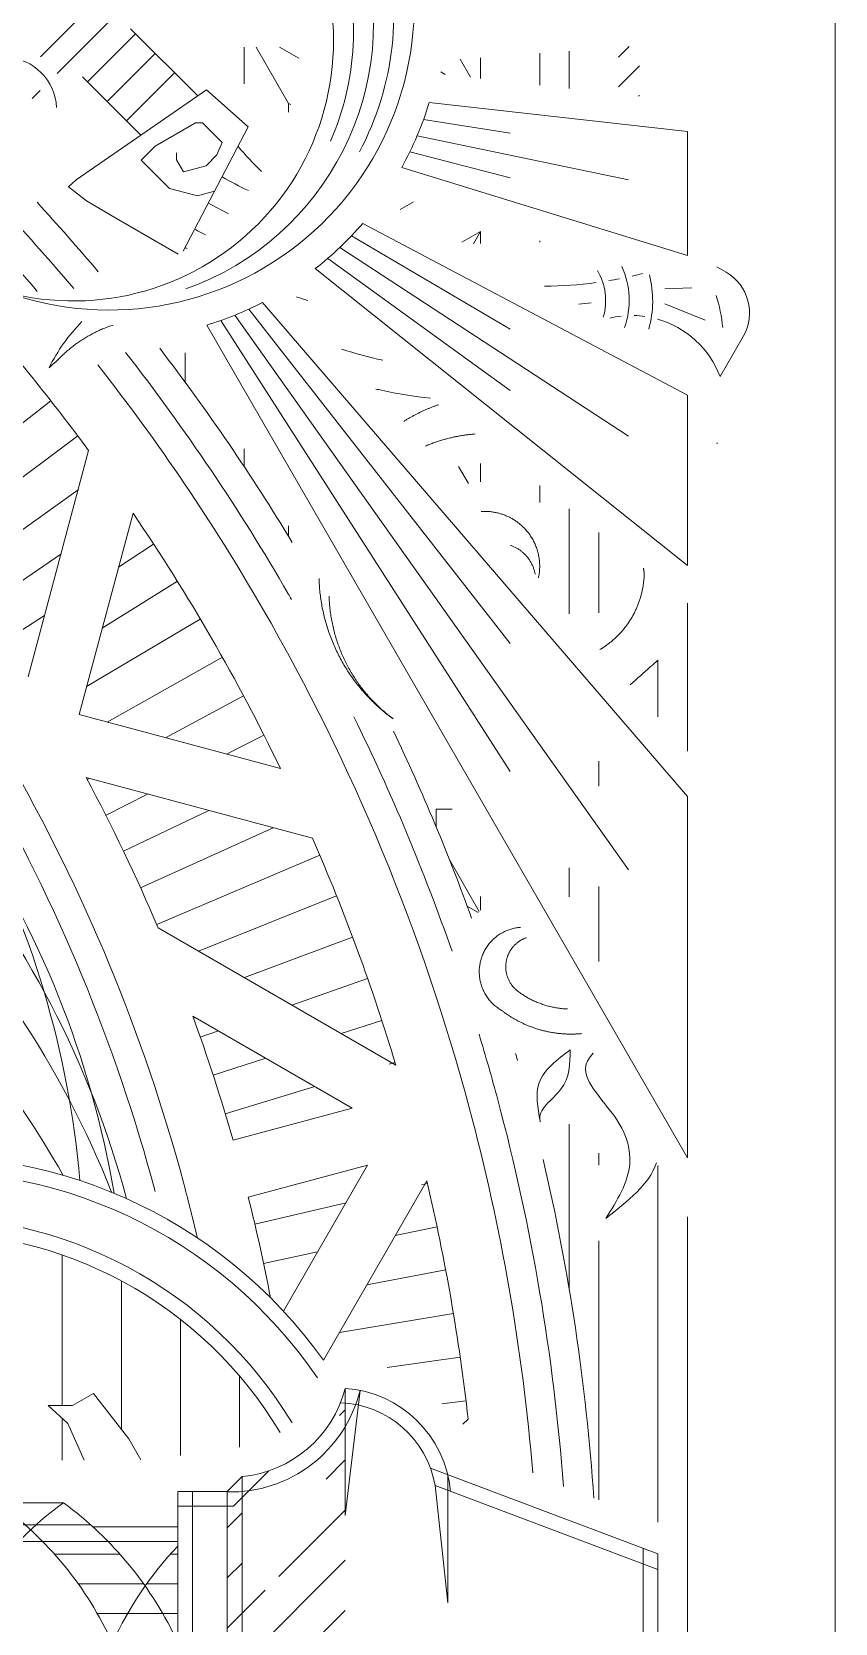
# Model space of a CAD drawing. Header units: inches. Extents: x -1.5 to 24.5, y -14.4 to 30.8.
# Drawn here: x 20.033 to 20.458, y 29.315 to 30.157 of the extents above; entities that cross this region are included whole.
import ezdxf

# ---------------------------------------------------------------- set-up
doc = ezdxf.new("R2010")
doc.units = ezdxf.units.IN
doc.header["$MEASUREMENT"] = 0
doc.layers.add('NOPLOT', color=5, linetype='Continuous', lineweight=5)

# ---------------------------------------------------------------- blocks, each defined once
blk = doc.blocks.new('HandleStrap')
at = {"layer": 'NOPLOT'}
for p, q in [((-0.0253, 0.0657), (-0.0253, 0.1211)), ((0, -0.0346), (0, 0.0346)), ((-0.0253, -0.0657), (-0.0253, -0.1211))]:
    blk.add_line(p, q, dxfattribs=at)
for centre, start, end in [((-0.3062, -0.1888), 36.1143, 65.3379), ((-0.3062, -0.258), 36.1143, 65.3379), ((-0.3062, 0.258), 294.6621, 323.8857), ((-0.3062, 0.1888), 294.6621, 323.8857)]:
    blk.add_arc(centre, 0.3791, start, end, dxfattribs=at)
blk = doc.blocks.new('Outline')
at = {"layer": 'NOPLOT', "color": 1}
blk.add_line((-1.0625, 2.5), (0, 2.5), dxfattribs=at)
blk = doc.blocks.new('BG')
at = {"layer": 'NOPLOT', "color": 5}
for p, q in [((-2.5212, 2.375), (-2.56356, 2.375)), ((-2.42952, 2.375), (-2.44277, 2.375)), ((-2.33673, 2.375), (-2.37636, 2.375)), ((-2.22902, 2.375), (-2.23543, 2.375)), ((-2.05212, 2.375), (-2.18913, 2.375)), ((-2.79836, 2.35938), (-2.8181, 2.35938)), ((-2.52061, 2.35938), (-2.57602, 2.35938)), ((-2.37091, 2.35938), (-2.38621, 2.35938)), ((-2.16335, 2.35938), (-2.25076, 2.35938)), ((-2.80012, 2.34375), (-2.81693, 2.34375)), ((-2.71703, 2.34375), (-2.71775, 2.34375)), ((-2.57952, 2.34375), (-2.58848, 2.34375)), ((-2.81459, 2.3125), (-2.80365, 2.3125)), ((-2.81378, 2.30164), (-2.80425, 2.30714)), ((-2.71703, 2.30252), (-2.72279, 2.3125)), ((-2.72279, 2.3125), (-2.71632, 2.3125)), ((-2.71623, 2.30871), (-2.72279, 2.3125)), ((-2.6001, 2.3125), (-2.5903, 2.3125)), ((-2.59856, 2.30089), (-2.5895, 2.30613)), ((-2.39028, 2.29614), (-2.36321, 2.31177)), ((-2.36385, 2.3125), (-2.37117, 2.3125)), ((-2.36605, 2.30541), (-2.3627, 2.3112)), ((-2.09209, 2.30309), (-2.09489, 2.30588)), ((-2.41729, 2.29747), (-2.41729, 2.28906)), ((-2.15072, 2.29812), (-2.1407, 2.23784)), ((-2.12766, 2.30169), (-2.12212, 2.26313)), ((-2.10453, 2.30476), (-2.10298, 2.29199)), ((-2.80575, 2.29381), (-2.80712, 2.29144)), ((-2.40775, 2.28906), (-2.41729, 2.28906)), ((-2.19657, 2.28946), (-2.1919, 2.2674)), ((-2.17369, 2.29404), (-2.16581, 2.25234)), ((-2.22074, 2.28405), (-2.12606, 2.22939)), ((-2.21934, 2.28438), (-2.21861, 2.28125)), ((-2.73835, 2.27695), (-2.73428, 2.26989)), ((-2.28202, 2.26763), (-2.3546, 2.14192)), ((-2.2834, 2.26721), (-2.28247, 2.26414)), ((-2.30566, 2.26023), (-2.29867, 2.23879)), ((-2.32776, 2.25276), (-2.31373, 2.2127)), ((-2.21211, 2.18966), (-2.22902, 2.25274)), ((-2.22902, 2.25274), (-2.15195, 2.20825)), ((-2.3497, 2.2448), (-2.32823, 2.18759)), ((-2.2592, 2.24466), (-2.3079, 2.1603)), ((-2.2423, 2.18157), (-2.2592, 2.24466)), ((-2.20923, 2.24132), (-2.19791, 2.19311)), ((-2.37145, 2.23637), (-2.34222, 2.16336)), ((-2.434, 2.10392), (-2.40193, 2.22361)), ((-2.39302, 2.22746), (-2.35627, 2.14121)), ((-2.27062, 2.22487), (-2.25632, 2.17746)), ((-2.18319, 2.22629), (-2.17715, 2.19774)), ((-2.82026, 2.20619), (-2.81435, 2.21643)), ((-2.79045, 2.21094), (-2.82026, 2.19373)), ((-2.79045, 2.21094), (-2.78979, 2.21209)), ((-2.78582, 2.21094), (-2.79045, 2.21094)), ((-2.56716, 2.21094), (-2.56151, 2.21094)), ((-2.46735, 2.10017), (-2.43882, 2.20664)), ((-2.45646, 2.19792), (-2.44646, 2.17816)), ((-2.40749, 2.20284), (-2.37574, 2.13266)), ((-2.28566, 2.19884), (-2.27662, 2.17109)), ((-2.80074, 2.1875), (-2.82026, 2.1875)), ((-2.60775, 2.1875), (-2.59837, 2.1875)), ((-2.47716, 2.18715), (-2.45511, 2.14587)), ((-2.49762, 2.17593), (-2.46336, 2.11506)), ((-2.30011, 2.17381), (-2.29677, 2.16428)), ((-2.51783, 2.16426), (-2.48224, 2.10416)), ((-2.41662, 2.16876), (-2.39503, 2.12368)), ((-2.64309, 2.15625), (-2.65852, 2.15625)), ((-2.30679, 2.16071), (-2.30713, 2.16164)), ((-2.53777, 2.15216), (-2.51305, 2.11242)), ((-2.55745, 2.13961), (-2.54534, 2.12107)), ((-2.46735, 2.10017), (-2.57383, 2.1287)), ((-2.4253, 2.13637), (-2.41401, 2.11407)), ((-2.08442, 2.1264), (-2.07324, 2.13286)), ((-2.10841, 2.10781), (-2.08442, 2.1264)), ((-2.48728, 2.07316), (-2.60697, 2.10523)), ((-2.43356, 2.10554), (-2.43299, 2.10446)), ((-2.10201, 2.09672), (-2.10841, 2.10781)), ((-2.61476, 2.09944), (-2.55844, 2.02449)), ((-2.5862, 2.09967), (-2.54129, 2.03708)), ((-2.10201, 2.08383), (-2.10201, 2.09672)), ((-2.07311, 2.10287), (-2.09244, 2.09426)), ((-2.55211, 2.09053), (-2.52387, 2.04929)), ((-2.09244, 2.09426), (-2.10201, 2.08383)), ((-2.63325, 2.08522), (-2.58464, 2.0234)), ((-2.51973, 2.08185), (-2.50606, 2.06092))]:
    blk.add_line(p, q, dxfattribs=at)
at = {"layer": 'NOPLOT', "color": 5, "linetype": 'Continuous'}
for p, q in [((-2.08, 2.18503), (-2.11756, 2.18503)), ((-2.07563, 2.15378), (-2.14751, 2.15378)), ((-2.08941, 2.12253), (-2.16792, 2.12253)), ((-2.10201, 2.09128), (-2.18164, 2.09128)), ((-2.07311, 2.09128), (-2.09517, 2.09128))]:
    blk.add_line(p, q, dxfattribs=at)
at = {"layer": 'NOPLOT', "color": 5}
for centre, radius, start, end in [((-1.97651, 1.25), 1.125, 93.90387, 103.12669), ((-1.97651, 1.25), 1.10938, 94.27268, 105), ((-1.97651, 1.25), 1.09375, 94.71123, 105), ((-1.97651, 1.25), 1.125, 105.88513, 106.07813), ((-1.97651, 1.25), 1.10938, 105, 106.86228), ((-1.97651, 1.25), 1.09375, 105, 120), ((-1.97651, 1.25), 1.125, 109.91224, 115.37273), ((-1.97651, 1.25), 1.0625, 96.3972, 103.28903), ((-1.97651, 1.25), 1.10938, 109.24476, 116.18776), ((-1.97651, 1.25), 1.0625, 106.71097, 113.6028), ((-1.97651, 2.01985), 0.25744, 125.51634, 247.9609), ((-1.97651, 2.01985), 0.24939, 124.16811, 247.21068), ((-1.97651, 1.25), 1.125, 121.14184, 127.47389), ((-1.97651, 2.01985), 0.22526, 121.08084, 244.60573), ((-1.97651, 1.25), 1.10938, 120, 127.95493), ((-1.97651, 1.25), 1.10938, 119.82407, 120), ((-1.97651, 1.25), 1.0625, 115.79311, 120), ((-1.97651, 2.01985), 0.21721, 120.79486, 243.59406), ((-1.97651, 1.25), 1.09375, 120, 128.15181), ((-1.97651, 1.25), 0.96875, 100.85969, 104.07583), ((-1.97651, 1.25), 0.96875, 105.92417, 110.00391), ((-1.97651, 1.25), 1.0625, 120, 124.20689), ((-1.97651, 1.25), 0.9375, 103.20503, 105), ((-1.97651, 1.25), 0.9375, 105, 120), ((-1.97651, 1.25), 0.92187, 105, 120), ((-1.97651, 1.25), 0.96875, 112.97248, 118.18034), ((-2.08019, 1.63695), 0.50565, 105.03503, 130.02884), ((-2.12981, 1.6201), 0.50565, 99.6104, 124.15795), ((-2.0288, 1.64717), 0.50565, 111.57702, 135.79957), ((-1.97651, 1.25), 1.125, 130.12084, 132.61296), ((-1.97651, 1.25), 1.0625, 126.3972, 131.67446), ((-1.97651, 1.25), 1.10938, 130.19873, 133.01841), ((-2.1768, 1.59693), 0.50565, 95.00679, 118.22925), ((-1.97651, 1.6506), 0.50565, 119.26727, 137.62259), ((-1.97651, 1.25), 1.09375, 130.79007, 132.58509)]:
    blk.add_arc(centre, radius, start, end, dxfattribs=at)

msp = doc.modelspace()

# ---------------------------------------------------------------- linework, layer by layer
at = {"layer": 'NOPLOT'}
for p, q in [((20.03778, 30.14336), (20.07413, 30.17971)), ((20.04657, 30.13457), (20.08292, 30.17092)), ((20.06274, 30.13012), (20.08811, 30.15549)), ((20.12091, 30.1227), (20.08534, 30.15827)), ((20.34908, 30.14879), (20.34351, 30.14322)), ((20.07304, 30.11981), (20.09842, 30.14518)), ((20.35456, 30.13864), (20.34351, 30.12759)), ((20.09086, 30.10199), (20.05996, 30.13289)), ((20.08335, 30.1095), (20.10873, 30.13488)), ((20.03754, 30.12554), (20.03338, 30.12138)), ((20.05666, 30.07843), (20.12551, 30.12586)), ((20.12551, 30.12586), (20.14769, 30.10632)), ((20.35456, 30.12302), (20.35408, 30.12254)), ((20.09843, 30.09621), (20.11982, 30.10855)), ((20.14769, 30.10632), (20.11332, 30.0407)), ((20.11982, 30.10855), (20.12345, 30.10855)), ((20.12345, 30.10855), (20.13386, 30.09814)), ((20.28615, 30.10298), (20.24039, 30.11031)), ((20.09098, 30.08875), (20.09843, 30.09621)), ((20.13386, 30.09814), (20.13111, 30.09152)), ((20.34865, 30.07827), (20.23695, 30.10158)), ((20.10594, 30.0738), (20.09098, 30.08875)), ((20.10973, 30.08888), (20.10973, 30.09255)), ((20.11339, 30.08254), (20.10973, 30.08888)), ((20.13111, 30.09152), (20.12532, 30.08573)), ((20.28615, 30.07942), (20.23308, 30.09311)), ((20.05256, 30.07465), (20.05666, 30.07843)), ((20.12532, 30.08573), (20.11339, 30.08254)), ((20.06219, 30.06724), (20.05256, 30.07465)), ((20.12075, 30.06983), (20.10594, 30.0738)), ((20.12986, 30.07227), (20.12075, 30.06983)), ((20.07797, 30.05788), (20.06219, 30.06724)), ((20.11065, 30.03902), (20.07797, 30.05788)), ((20.28615, 29.99933), (20.20226, 30.04881)), ((20.28615, 29.96704), (20.1897, 30.03684)), ((20.34865, 29.94276), (20.19609, 30.04264)), ((20.39553, 30.03229), (20.40032, 30.02952)), ((20.38228, 30.02123), (20.36788, 30.02079)), ((20.38926, 30.0041), (20.36788, 30.01285)), ((20.28615, 29.76551), (20.13316, 30.00401)), ((20.34865, 29.71351), (20.14054, 30.00681)), ((20.28615, 29.83322), (20.14788, 30.00998)), ((20.40942, 29.99555), (20.39718, 29.97436)), ((20.19896, 29.3721), (20.19896, 29.43939)), ((20.20676, 29.43833), (20.19896, 29.3721)), ((20.244, 29.39724), (20.36428, 29.35197)), ((20.1444, 29.39273), (20.13655, 29.38488)), ((20.15851, 29.39579), (20.13979, 29.37707)), ((20.1444, 29.30482), (20.1444, 29.39273)), ((20.2532, 29.32609), (20.2532, 29.39378)), ((20.11043, 29.30482), (20.11043, 29.38488)), ((20.11043, 29.38488), (20.13655, 29.38488)), ((20.11824, 29.30482), (20.11824, 29.38488)), ((20.13655, 29.38488), (20.13655, 29.30482)), ((20.36428, 29.34362), (20.24643, 29.38798)), ((20.24643, 29.38798), (20.2532, 29.32609)), ((20.13979, 29.37707), (20.11043, 29.37707)), ((20.09314, 29.36619), (20.11043, 29.36619)), ((20.11043, 29.35838), (19.47051, 29.35838)), ((20.35646, 29.35491), (20.35646, 29.30482)), ((20.36428, 29.35197), (20.36428, 29.30482))]:
    msp.add_line(p, q, dxfattribs=at)
at = {"layer": 'NOPLOT', "linetype": 'Continuous'}
for p, q in [((20.19896, 29.4281), (20.19594, 29.42508)), ((20.19896, 29.40159), (20.18879, 29.39141)), ((20.1444, 29.37354), (20.13655, 29.36569)), ((20.19896, 29.37507), (20.16385, 29.33996)), ((20.00102, 29.36732), (20.06419, 29.36732)), ((20.04522, 29.35169), (20.07981, 29.35169)), ((20.10647, 29.35169), (20.11043, 29.35169)), ((20.19896, 29.34855), (20.13655, 29.28614)), ((20.1444, 29.34702), (20.13655, 29.33917)), ((20.05771, 29.33607), (20.09229, 29.33607)), ((20.09398, 29.33607), (20.11043, 29.33607)), ((20.15668, 29.33279), (20.13655, 29.31266)), ((20.19896, 29.32204), (20.11043, 29.2335)), ((20.06777, 29.32044), (20.11043, 29.32044))]:
    msp.add_line(p, q, dxfattribs=at)
at = {"layer": 'NOPLOT'}
for points in [[(19.92389, 30.2115, -0.399498), (20.10754, 30.30441), (20.11368, 30.3273, 0.600675), (19.92219, 30.1163, -0.604743), (20.10141, 30.28152), (20.10754, 30.30441)], [(20.11471, 30.02068, 0.399498), (20.20762, 30.20433), (20.23051, 30.21047, -0.600675), (20.01951, 30.01898, 0.604743), (20.18473, 30.1982), (20.20762, 30.20433)]]:
    msp.add_lwpolyline(points, format="xyb", dxfattribs=at)
for points in [[(20.22881, 30.08492), (20.3799, 30.03831), (20.3799, 30.10391), (20.24339, 30.11929, -0.052881)], [(20.1831, 30.03142), (20.3799, 29.87448), (20.3799, 29.96459), (20.20818, 30.05534, -0.049074)], [(20.12575, 30.00157), (20.3799, 29.56136), (20.3799, 29.75234), (20.15514, 30.01352, -0.044906)]]:
    msp.add_lwpolyline(points, format="xyb", close=True, dxfattribs=at)
for centre, radius, start, end in [((20.06932, 30.16611), 0.15533, 331.96688, 15.41538), ((20.05985, 30.15664), 0.14344, 336.18746, 18.12677), ((20.01864, 30.11543), 0.02765, 45, 87.41223), ((20.01864, 30.11543), 0.02765, 2.58777, 45), ((20.30353, 30.23534), 0.21317, 220.83888, 225.71076), ((20.27462, 30.33293), 0.28959, 240.91102, 244.01083), ((20.27462, 30.33293), 0.30522, 240.98481, 243.25156), ((20.28539, 30.36346), 0.35277, 241.92111, 242.97218), ((20.27947, 30.33572), 0.33647, 240.60171, 240.80009), ((20.3054, 30.01455), 0.03125, 343.70218, 30.47759), ((20.3054, 30.01455), 0.04368, 340.92011, 24.43292), ((20.30353, 30.23534), 0.21317, 282.77721, 284.29379), ((20.3054, 30.01455), 0.05612, 344.40016, 14.02109), ((20.38789, 30.00798), 0.02487, 330, 60), ((20.30353, 30.23534), 0.21317, 270.22692, 277.56325), ((20.30353, 30.23534), 0.21317, 279.41901, 280.94551), ((20.27947, 30.33572), 0.33647, 251.58974, 252.66225), ((20.28539, 30.36346), 0.35277, 276.02667, 277.09567), ((20.31475, 29.99183), 0.08426, 5.75768, 17.57605), ((20.35031, 29.95646), 0.05018, 96.25686, 103.27198), ((20.35031, 29.95646), 0.05018, 81.82718, 88.28851), ((20.35031, 29.95646), 0.05018, 20.8909, 74.05368), ((20.13825, 29.45516), 0.06273, 275.62596, 345.43597), ((20.19481, 29.3794), 0.06013, 5.2195, 86.0432), ((20.13825, 29.45516), 0.07054, 268.61776, 346.19867), ((20.19481, 29.3794), 0.05232, 9.44275, 88.23673), ((20.24808, 29.22573), 0.18953, 136.57729, 155.33789)]:
    msp.add_arc(centre, radius, start, end, dxfattribs=at)
for points in [[(20.05966, 30.00339), (20.05276, 29.99638), (20.04667, 29.98788), (20.04234, 29.9789)], [(20.04234, 29.9789), (20.04478, 29.98122), (20.04723, 29.98353), (20.04967, 29.98584)], [(20.21885, 29.98292), (20.21148, 29.98458), (20.20419, 29.98655), (20.197, 29.98882)], [(20.3957, 29.93895), (20.39564, 29.93906), (20.39558, 29.93916), (20.39553, 29.93926)], [(20.3799, 29.77629), (20.3799, 29.80213), (20.3799, 29.8282), (20.3799, 29.85449)], [(20.36428, 29.82442), (20.36428, 29.81443), (20.36428, 29.80444), (20.36428, 29.79445)], [(20.3367, 29.5292), (20.3483, 29.53835), (20.3599, 29.54749), (20.36347, 29.55858)], [(20.36428, 29.55717), (20.36428, 29.47867), (20.36428, 29.40136), (20.36428, 29.36866)]]:
    msp.add_open_spline(points, degree=3, dxfattribs=at)
for points, weights in [([(20.04967, 29.98584), (20.0572, 29.99296), (20.06619, 29.99834), (20.07628, 30.0016)], [1, 0.961869131976, 0.940019859188, 0.934452181637]), ([(20.24825, 29.95948), (20.24185, 29.95722), (20.23569, 29.95428), (20.22985, 29.95065)], [0.977785297329, 0.960913483211, 0.947886793109, 0.938705227025]), ([(20.24117, 29.9375), (20.24968, 29.94114), (20.25861, 29.94329), (20.26769, 29.94398)], [0.898169712831, 0.904256226656, 0.918740247557, 0.941621775533]), ([(20.39553, 29.93896), (20.39558, 29.93896), (20.39564, 29.93896), (20.3957, 29.93895)], [0.997693545624, 0.998450349249, 0.999219167374, 1]), ([(20.28629, 29.88507), (20.29315, 29.88275), (20.29806, 29.87725), (20.29938, 29.86986)], [0.981384049157, 0.864145481469, 0.834631949391, 0.892843452923]), ([(20.35704, 29.87017), (20.3567, 29.8533), (20.34822, 29.83868), (20.33365, 29.83004)], [1, 0.912925920192, 0.909457104378, 0.989593552559]), ([(20.35667, 29.87302), (20.35681, 29.87206), (20.35694, 29.87111), (20.35705, 29.87015)], [0.988536435357, 0.992247367633, 0.996068555848, 1]), ([(20.18511, 29.86749), (20.18597, 29.83719), (20.20023, 29.81075), (20.22437, 29.79332)], [0.951496209846, 0.90022561718, 0.916393547232, 1]), ([(20.22437, 29.79332), (20.20365, 29.80861), (20.19116, 29.83166), (20.19042, 29.8583)], [1, 0.904488910845, 0.874051500817, 0.908687769915]), ([(20.31647, 29.63998), (20.30669, 29.64037), (20.29761, 29.64372), (20.29001, 29.64953)], [0.937790962674, 0.928082113187, 0.948818458963, 1]), ([(20.28189, 29.63908), (20.29371, 29.63001), (20.30835, 29.62549), (20.32398, 29.62697)], [1, 0.908937480789, 0.862513017196, 0.860726609221])]:
    msp.add_rational_spline(points, weights, degree=3, dxfattribs=at)
for points, knots in [([(20.21514, 29.96775), (20.21612, 29.96752), (20.21711, 29.9673), (20.22664, 29.96527), (20.23528, 29.96385), (20.244, 29.96287)], [33.35022942, 33.35022942, 33.35022942, 33.35022942, 33.35307473, 33.35307473, 33.37758592, 33.37758592, 33.37758592, 33.37758592]), ([(20.34969, 29.8114), (20.35325, 29.81461), (20.35682, 29.81779), (20.3604, 29.82097), (20.36169, 29.82212), (20.36298, 29.82327), (20.36428, 29.82442)], [11.81569345, 11.81569345, 11.81569345, 11.81569345, 11.83267022, 11.83267022, 11.83267022, 11.83880648, 11.83880648, 11.83880648, 11.83880648]), ([(20.30204, 29.58058), (20.30074, 29.58779), (20.29789, 29.60349), (20.31091, 29.61314), (20.31795, 29.61837)], [0, 0, 0, 0, 0.02403412, 0.05236752, 0.05236752, 0.05236752, 0.05236752]), ([(20.31795, 29.61837), (20.3178, 29.61102), (20.3175, 29.59676), (20.30009, 29.58693), (20.3021, 29.58037), (20.30213, 29.58027)], [0.05236752, 0.05236752, 0.05236752, 0.05236752, 0.0776612, 0.10148444, 0.10187145, 0.10187145, 0.10187145, 0.10187145]), ([(20.32999, 29.61656), (20.32801, 29.61442), (20.32125, 29.60369), (20.3448, 29.5842), (20.3528, 29.55479), (20.34266, 29.53869), (20.3367, 29.5292)], [26.1590178, 26.1590178, 26.1590178, 26.1590178, 26.1696653, 26.2109794, 26.2371097, 26.2745494, 26.2745494, 26.2745494, 26.2745494])]:
    msp.add_open_spline(points, degree=3, knots=knots, dxfattribs=at)
for points, weights, knots in [([(20.3011, 29.86786), (20.30332, 29.87797), (20.30027, 29.88775), (20.293, 29.89483), (20.28712, 29.90056), (20.27932, 29.90354), (20.27088, 29.90298)], [0.947624725388, 0.883154987081, 0.900613411951, 1, 0.917933084896, 0.891727834317, 0.921384248264], [6.381356, 6.381356, 6.381356, 6.381356, 7.388475, 7.388475, 7.388475, 8.220088, 8.220088, 8.220088, 8.220088]), ([(20.29156, 29.68312), (20.29151, 29.68312), (20.29146, 29.68311), (20.29141, 29.68311), (20.2807, 29.68223), (20.27261, 29.67513), (20.27034, 29.66462), (20.26807, 29.65411), (20.2725, 29.64432), (20.28189, 29.63908)], [0.997934708732, 0.998619484199, 0.999307914622, 1, 0.868949919426, 0.868949919426, 1, 0.868949919426, 0.868949919426, 1], [20.977188, 20.977188, 20.977188, 20.977188, 20.983924, 20.983924, 20.983924, 22.259466, 22.259466, 22.259466, 23.535008, 23.535008, 23.535008, 23.535008]), ([(20.29001, 29.64953), (20.28445, 29.65392), (20.28242, 29.6607), (20.28464, 29.66742), (20.28624, 29.67224), (20.2898, 29.67595), (20.29471, 29.67767)], [1, 0.879434696193, 0.879434696193, 1, 0.91056686815, 0.887473593787, 0.930720176912], [16.04319, 16.04319, 16.04319, 16.04319, 17.264921, 17.264921, 17.264921, 18.171178, 18.171178, 18.171178, 18.171178]), ([(20.3799, 29.53011), (20.3799, 29.11622), (20.3799, 28.90698), (20.3799, 28.68488), (20.38012, 28.68085), (20.38186, 28.6772), (20.38486, 28.67451), (20.38786, 28.67181), (20.39167, 28.67046), (20.3957, 28.67068), (20.3784, 28.6407), (20.37249, 28.63205), (20.34959, 28.6193), (20.28609, 28.6387), (20.19452, 28.62813), (20.12412, 28.5881), (20.07577, 28.58794), (20.05216, 28.6104), (20.04234, 28.63073), (20.04478, 28.62842), (20.04723, 28.6261), (20.04967, 28.62379), (20.06829, 28.60619), (20.09321, 28.60025), (20.11776, 28.60757), (20.14881, 28.61682), (20.18157, 28.63472), (20.23048, 28.64519), (20.2431, 28.64699), (20.25584, 28.64782), (20.21933, 28.65737), (20.19362, 28.68499), (20.18669, 28.72209), (20.17976, 28.75918), (20.19377, 28.79422), (20.22437, 28.81631), (20.19237, 28.79271), (20.18157, 28.75444), (20.19652, 28.71759), (20.21147, 28.68074), (20.24589, 28.66081), (20.28529, 28.66619), (20.32469, 28.67156), (20.35251, 28.69998), (20.35705, 28.73948)], [1, 1, 1, 1, 0.949253021674, 0.949253021674, 1, 0.949253021674, 0.949253021674, 1, 1, 1, 1, 1, 1, 1, 1, 1, 1, 1, 1, 1, 0.910698977885, 0.910698977885, 1, 1, 1, 1, 1, 1, 0.896349465218, 0.896349465218, 1, 0.896349465218, 0.896349465218, 1, 0.859814778049, 0.859814778049, 1, 0.859814778049, 0.859814778049, 1, 0.859814778049, 0.859814778049, 1], [28.328361, 28.328361, 28.328361, 28.328361, 29.259979, 29.259979, 29.259979, 30.045377, 30.045377, 30.045377, 30.830775, 30.830775, 30.830775, 30.839813, 30.862367, 30.90285, 31.029498, 31.128452, 31.143169, 31.201021, 31.201021, 31.201021, 32.201021, 32.201021, 32.201021, 33.248126, 33.248126, 33.248126, 33.353075, 33.353075, 33.388635, 33.388635, 33.388635, 34.518875, 34.518875, 34.518875, 35.649116, 35.649116, 35.649116, 36.969997, 36.969997, 36.969997, 38.290877, 38.290877, 38.290877, 39.611758, 39.611758, 39.611758, 39.611758])]:
    msp.add_rational_spline(points, weights, degree=3, knots=knots, dxfattribs=at)

# ---------------------------------------------------------------- block references
at = {"color": 1, "rotation": 270}
msp.add_blockref('Outline', (17.95803, 29.30482), dxfattribs=at)
at = {"layer": 'NOPLOT', "rotation": 270}
msp.add_blockref('BG', (17.95803, 27.32831), dxfattribs=at)
at = {"layer": 'NOPLOT', "xscale": -0.5, "yscale": 0.5, "zscale": 0.5, "rotation": 270}
msp.add_blockref('HandleStrap', (20.0326, 29.37884), dxfattribs=at)

doc.saveas('drawing.dxf')
